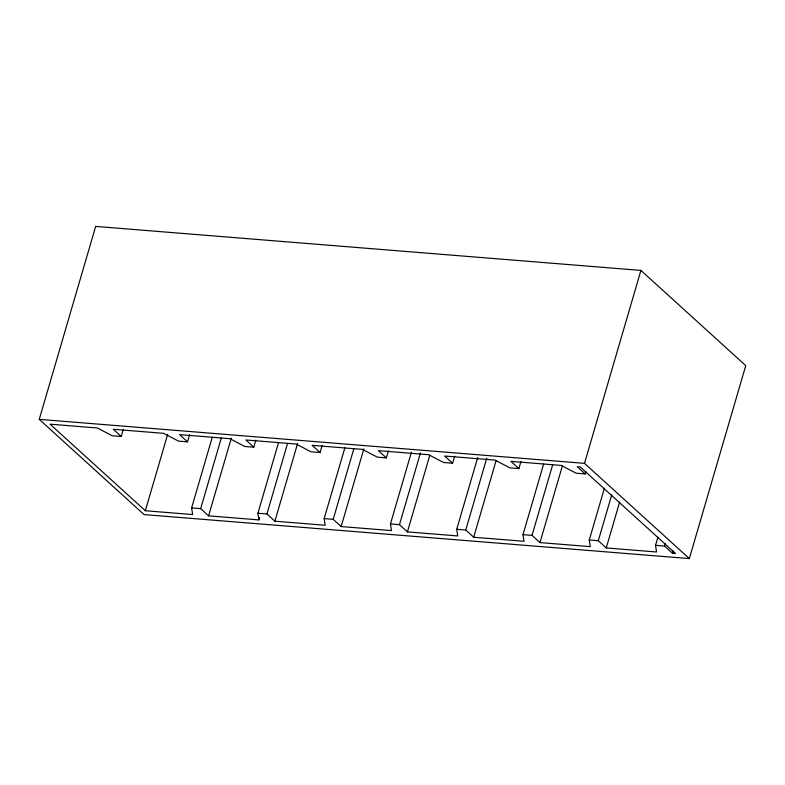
<?xml version="1.0" encoding="UTF-8"?>
<svg xmlns="http://www.w3.org/2000/svg" width="785" height="785" viewBox="0 0 785 785"><rect width="100%" height="100%" fill="white"/><g stroke="black" fill="none" stroke-linecap="round" stroke-linejoin="round"><path stroke-width="1.18" d="M39.25 419.357L95.672 226.414L640.923 270.413L745.75 365.643L689.328 558.586L144.077 514.587L39.25 419.357L584.511 463.356L689.328 558.586M212.254 437.314L191.618 507.905L192.639 514.558L145.333 510.741L50.044 424.175L97.35 427.992L112.206 435.763L121.243 436.489L123.304 429.434M145.333 510.741L167.696 434.272M121.243 436.489L113.305 429.277L163.623 433.34L178.48 441.111L187.517 441.837L189.577 434.782M259.599 517.56L258.913 519.905L208.594 515.853L200.656 508.631L221.292 438.05M208.594 515.853L231.3 438.197M187.517 441.837L179.579 434.625L229.897 438.687L244.753 446.459L253.79 447.185L255.851 440.13M258.913 519.905L257.892 513.253L278.528 442.661M344.811 448.009L324.166 518.6L325.186 525.253L274.868 521.201L266.929 513.979L287.565 443.397M274.868 521.201L297.574 443.545M253.79 447.185L245.852 439.973L296.171 444.035L311.027 451.807L320.064 452.533L322.135 445.478M411.428 452.18L390.439 523.948L391.46 530.601L341.141 526.549L333.203 519.327L353.849 448.745M341.141 526.549L363.847 448.892M320.064 452.533L312.126 445.321L362.444 449.383L377.3 457.155L386.338 457.881L388.408 450.825M477.702 457.527L456.713 529.296L457.733 535.949L407.415 531.896L399.477 524.674L420.466 452.916M407.415 531.896L429.778 455.418M386.338 457.881L378.399 450.668L428.718 454.731L443.574 462.502L452.611 463.228L454.682 456.173M543.632 464.053L522.987 534.644L524.007 541.297L473.689 537.244L465.75 530.022L486.739 458.263M473.689 537.244L496.051 460.766M452.611 463.228L444.673 456.016L494.992 460.079L509.848 467.85L518.885 468.576L520.955 461.521M604.401 488.231L589.26 539.992L590.281 546.645L539.962 542.592L532.024 535.37L552.669 464.789M539.962 542.592L562.325 466.113M584.511 463.356L640.923 270.413M518.885 468.576L510.947 461.364L561.265 465.426L576.121 473.198L585.159 473.924L585.855 471.569M657.948 537.107L655.534 545.339L656.554 551.992L606.246 547.94L598.298 540.718L611.721 494.835M606.246 547.94L619.659 502.057M585.159 473.924L577.22 466.712L580.233 466.957L675.532 553.523L672.519 553.288L664.571 546.066L665.258 543.72M672.519 553.288L673.206 550.933M191.618 507.905L200.656 508.631M257.892 513.253L266.929 513.979M324.166 518.6L333.203 519.327M390.439 523.948L399.477 524.674M456.713 529.296L465.75 530.022M522.987 534.644L532.024 535.37M589.26 539.992L598.298 540.718M655.534 545.339L664.571 546.066"/></g></svg>
